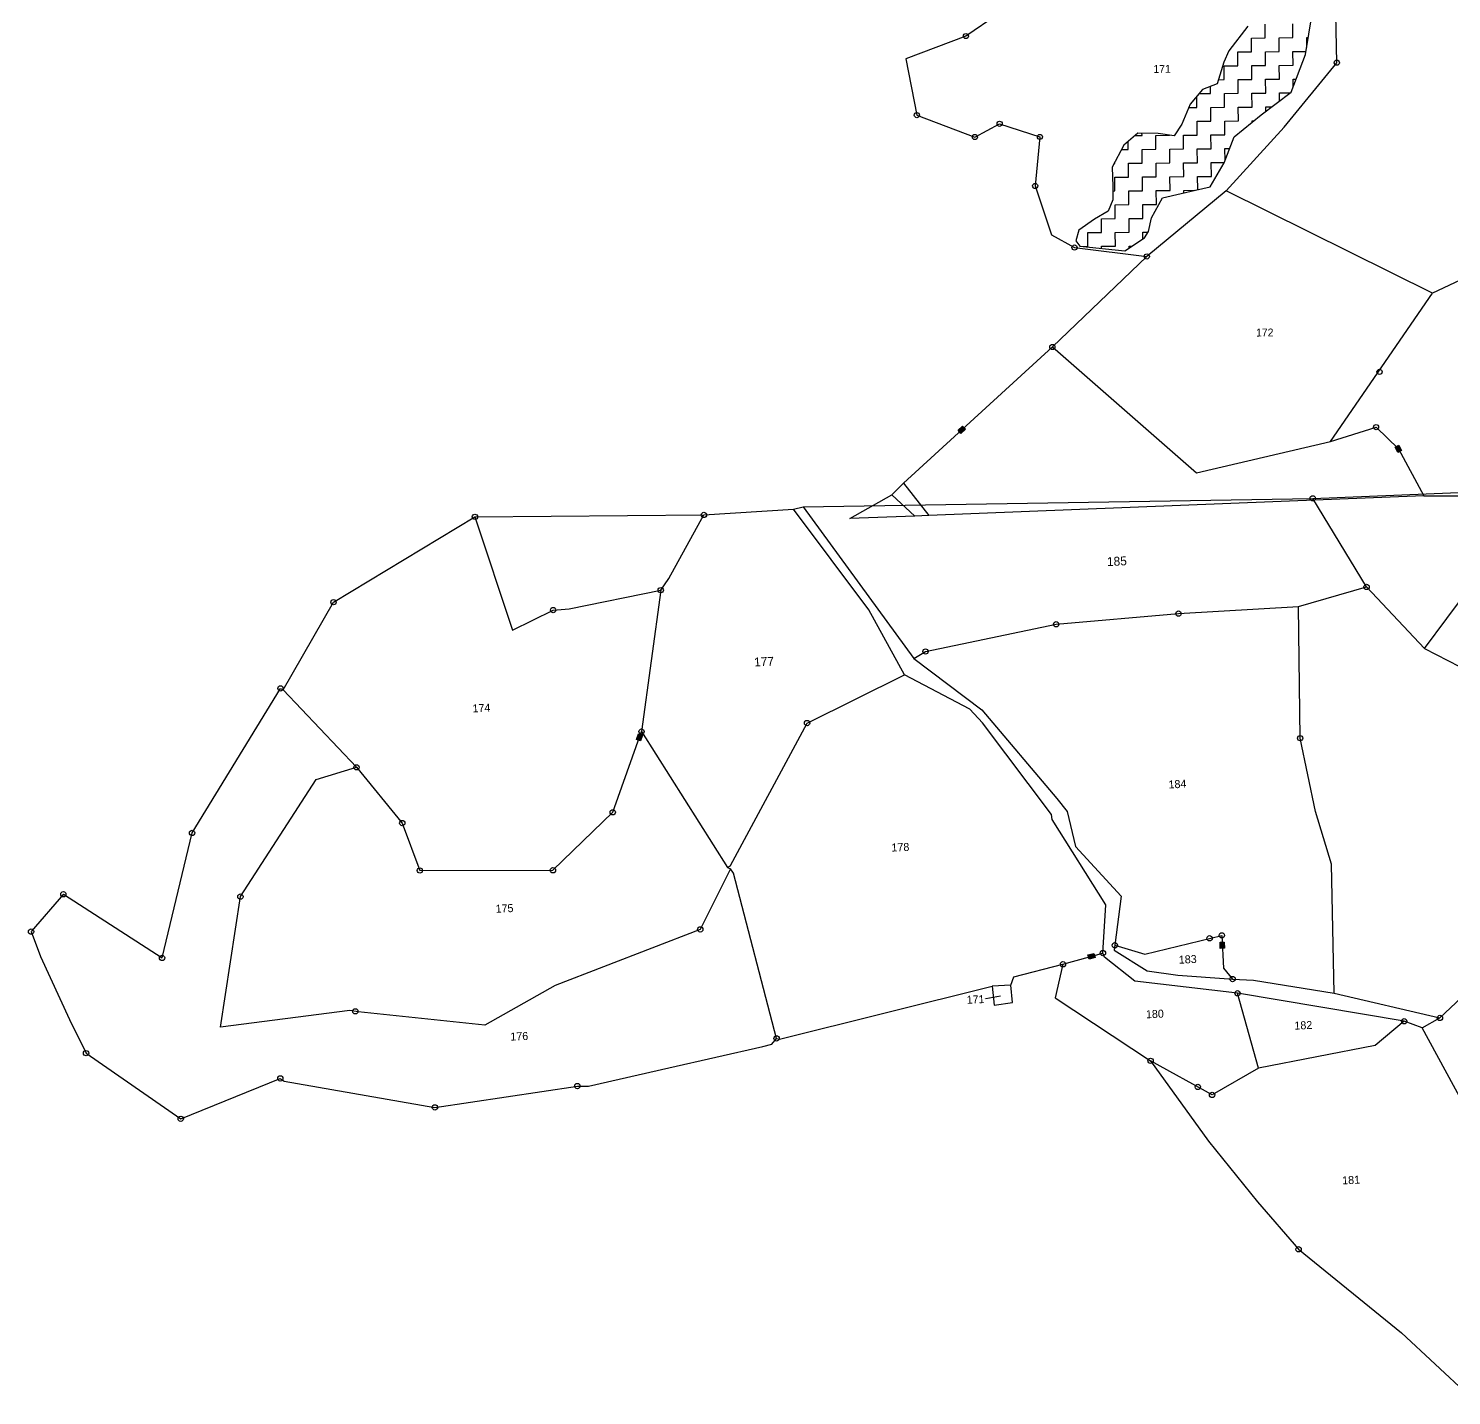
# Model space of a CAD drawing. Header units: metres. Extents: x 315549 to 321517, y 1890879 to 1895671.
# Drawn here: x 315549 to 317196, y 1892430 to 1894011 of the extents above; entities that cross this region are included whole.
import ezdxf

# ---------------------------------------------------------------- set-up
doc = ezdxf.new("R2010")
doc.units = ezdxf.units.M
doc.header["$MEASUREMENT"] = 0
for name, color, linetype in [('OFF', 1, 'Continuous'), ('POLY_HATCH', 12, 'Continuous'), ('POLY_PARCEL', 6, 'Continuous'), ('POLY_ROAD', 30, 'Continuous'), ('TEXT_MAPOUT', 7, 'Continuous'), ('TEXT_PARCEL', 7, 'Continuous'), ('V_BOUND_LINE', 7, 'Continuous')]:
    doc.layers.add(name, color=color, linetype=linetype)
doc.styles.add('TEXT_MAP', font='')
doc.styles.get('TEXT_MAP').set_extended_font_data('Kruti Dev 050')

msp = doc.modelspace()

# ---------------------------------------------------------------- hatches: boundary and pattern name
for points in [[(316633.4, 1893547.6), (316630.1, 1893551.2), (316625, 1893546.5), (316628.2, 1893542.9)], [(317133.9, 1893520.7), (317138.2, 1893523), (317134.9, 1893529.1), (317130.6, 1893526.8)], [(316259.8, 1893193.7), (316255.1, 1893195.4), (316252.7, 1893188.6), (316257.4, 1893187)], [(316932.9, 1892954.4), (316928, 1892954.2), (316928.3, 1892947), (316933.2, 1892947.2)], [(316783.5, 1892936.5), (316782.1, 1892941.3), (316775.2, 1892939.4), (316776.6, 1892934.6)]]:
    msp.add_hatch(color=256).paths.add_polyline_path(points)

# ---------------------------------------------------------------- linework, layer by layer
for p, q in [((316625, 1893546.5), (316630.1, 1893551.2)), ((316628.2, 1893542.9), (316625, 1893546.5)), ((316633.4, 1893547.6), (316628.2, 1893542.9)), ((316630.1, 1893551.2), (316633.4, 1893547.6)), ((317130.6, 1893526.8), (317134.9, 1893529.1)), ((317134.9, 1893529.1), (317138.2, 1893523)), ((317133.9, 1893520.7), (317130.6, 1893526.8)), ((317138.2, 1893523), (317133.9, 1893520.7)), ((316252.7, 1893188.6), (316255.1, 1893195.4)), ((316257.4, 1893187), (316252.7, 1893188.6)), ((316255.1, 1893195.4), (316259.8, 1893193.7)), ((316259.8, 1893193.7), (316257.4, 1893187)), ((316928, 1892954.2), (316932.9, 1892954.4)), ((316928.3, 1892947), (316928, 1892954.2)), ((316932.9, 1892954.4), (316933.2, 1892947.2)), ((316775.2, 1892939.4), (316782.1, 1892941.3)), ((316776.6, 1892934.6), (316775.2, 1892939.4)), ((316783.5, 1892936.5), (316776.6, 1892934.6)), ((316782.1, 1892941.3), (316783.5, 1892936.5)), ((316933.2, 1892947.2), (316928.3, 1892947))]:
    msp.add_line(p, q)
msp.add_lwpolyline([(316657.2, 1892888.9), (316673.9, 1892892.3)])
for centre, radius in [((316634, 1894002.5), 2.99), ((317063.1, 1893971.7), 2.99), ((316577.2, 1893911), 2.99), ((316673, 1893901), 2.99), ((316644.4, 1893885.7), 2.99), ((316719.6, 1893885.8), 2.99), ((316714.1, 1893829.1), 2.99), ((316759.7, 1893757.8), 2.99), ((316843.3, 1893747.5), 2.99), ((316734, 1893642.8), 2.99), ((317112.6, 1893614), 2.99), ((317108.6, 1893550.1), 2.99), ((317035.3, 1893467.7), 3.07), ((316065.8, 1893446.3), 3.07), ((316330.8, 1893448.5), 3.07), ((316280.8, 1893361.5), 3.07), ((317097.6, 1893365.2), 3.07), ((315902.1, 1893347.6), 3.07), ((316156.3, 1893338.5), 3.07), ((316880, 1893334.3), 3.07), ((316738.4, 1893322), 3.07), ((316587.2, 1893290.5), 3.07), ((315840.8, 1893247.8), 3.07), ((316258.6, 1893197.8), 3.07), ((316450.1, 1893207.7), 3.07), ((317020.7, 1893190.2), 3.07), ((315928.8, 1893156.5), 3.07), ((316225.3, 1893104.5), 3.07), ((315738.5, 1893080.6), 3.07), ((315981.7, 1893092), 3.07), ((316002.1, 1893037.1), 3.07), ((316156.1, 1893037.4), 3.07), ((315589.5, 1893009.7), 3.07), ((315794.4, 1893006.9), 3.07), ((315552.2, 1892966.4), 3.07), ((316326.6, 1892969), 3.07), ((316806.3, 1892950.6), 3.07), ((316915.9, 1892958.7), 3.07), ((316930.1, 1892962.1), 3.07), ((315703.8, 1892936), 3.07), ((316792.5, 1892941.6), 3.07), ((316746.3, 1892928.7), 3.07), ((316942.6, 1892911.6), 3.07), ((316948.3, 1892895.1), 3.07), ((315927.4, 1892874.2), 3.07), ((317182.5, 1892866.6), 3.07), ((317141.1, 1892862.7), 3.07), ((316414.9, 1892842.9), 3.07), ((315615.8, 1892825.8), 3.07), ((316847.7, 1892816.9), 3.07), ((315840.6, 1892796.6), 3.07), ((316184.3, 1892787.8), 3.07), ((316902.3, 1892786.7), 3.07), ((316918.8, 1892777.5), 3.07), ((316019.5, 1892763.1), 3.07), ((315725.3, 1892749.9), 3.07), ((317018.9, 1892598.9), 3.07)]:
    msp.add_circle(centre, radius)
msp.add_solid([(316657.3, 1892888.5), (316654.8, 1892888.4), (316657.1, 1892889.3)])
at = {"layer": 'OFF'}
for p, q in [((316548.4, 1893471.7), (316561.8, 1893485.4)), ((317035.3, 1893467.7), (317337.2, 1893479.9)), ((316445.5, 1893458), (317035.3, 1893467.7)), ((317163.8, 1893470.7), (316591, 1893447.9)), ((317163.8, 1893470.7), (317455.3, 1893469.9)), ((316065.8, 1893446.3), (316330.8, 1893448.5)), ((316330.8, 1893448.5), (316434.4, 1893455.3)), ((316434.4, 1893455.3), (316445.5, 1893458)), ((316574.9, 1893447.2), (316499.8, 1893444.3)), ((316591, 1893447.9), (316574.9, 1893447.2)), ((317162.1, 1892855.2), (317182.5, 1892866.6))]:
    msp.add_line(p, q, dxfattribs=at)
at = {"layer": 'POLY_HATCH'}
for p, q in [((317027.1, 1893981.3), (317034.7, 1894028.4)), ((316960.3, 1894014.1), (316938.4, 1893985.4)), ((316932.4, 1893972.4), (316924.6, 1893947.3)), ((316938.4, 1893985.4), (316932.4, 1893972.4)), ((317010.2, 1893937.6), (317027.1, 1893981.3)), ((316907.8, 1893940.6), (316893.6, 1893923.6)), ((316924.6, 1893947.3), (316907.8, 1893940.6)), ((316893.6, 1893923.6), (316883.8, 1893900.4)), ((316975.6, 1893911.2), (317010.2, 1893937.6)), ((316944.4, 1893885.9), (316975.6, 1893911.2)), ((316833, 1893890), (316816.7, 1893876.4)), ((316856.6, 1893889.9), (316833, 1893890)), ((316874.9, 1893886.9), (316856.6, 1893889.9)), ((316883.8, 1893900.4), (316874.9, 1893886.9)), ((316816.7, 1893876.4), (316803.1, 1893850.7)), ((316932.7, 1893855.8), (316944.4, 1893885.9)), ((316803.1, 1893850.7), (316804, 1893828.6)), ((316916.6, 1893828.1), (316932.7, 1893855.8)), ((316804, 1893828.6), (316803.9, 1893813.2)), ((316861.6, 1893815.5), (316899.8, 1893824.3)), ((316899.8, 1893824.3), (316916.6, 1893828.1)), ((316803.9, 1893813.2), (316798.4, 1893799.8)), ((316848.9, 1893792.2), (316861.6, 1893815.5)), ((316798.4, 1893799.8), (316782.7, 1893790.7)), ((316845.4, 1893776.4), (316848.9, 1893792.2)), ((316764.5, 1893778.1), (316761, 1893765.6)), ((316782.7, 1893790.7), (316764.5, 1893778.1)), ((316840.6, 1893769), (316845.4, 1893776.4)), ((316761, 1893765.6), (316765.6, 1893759.6)), ((316765.6, 1893759.6), (316817.9, 1893754.2)), ((316817.9, 1893754.2), (316840.6, 1893769))]:
    msp.add_line(p, q, dxfattribs=at)
at = {"layer": 'POLY_HATCH', "linetype": 'Continuous'}
for p, q in [((316980.4, 1894000.4), (316980.2, 1894016.3)), ((317012.3, 1894000.7), (317012.2, 1894016.6)), ((316964.4, 1894000.2), (316980.4, 1894000.4)), ((316964.6, 1893984.3), (316964.4, 1894000.2)), ((316996.3, 1894000.5), (317012.3, 1894000.7)), ((316996.5, 1893984.6), (316996.3, 1894000.5)), ((317028.3, 1894000.8), (317030.3, 1894000.8)), ((317028.4, 1893989.1), (317028.3, 1894000.8)), ((316948.6, 1893984.1), (316964.6, 1893984.3)), ((316948.8, 1893968.2), (316948.6, 1893984.1)), ((316980.5, 1893984.4), (316996.5, 1893984.6)), ((316980.7, 1893968.5), (316980.5, 1893984.4)), ((317012.4, 1893984.7), (317027.7, 1893984.8)), ((317012.6, 1893968.7), (317012.4, 1893984.7)), ((316932.8, 1893968), (316948.8, 1893968.2)), ((316932.9, 1893952.1), (316932.8, 1893968)), ((316964.7, 1893968.3), (316980.7, 1893968.5)), ((316964.9, 1893952.4), (316964.7, 1893968.3)), ((316996.6, 1893968.6), (317012.6, 1893968.7)), ((316996.8, 1893952.6), (316996.6, 1893968.6)), ((316917.1, 1893936), (316917, 1893944.3)), ((316926, 1893952), (316932.9, 1893952.1)), ((316948.9, 1893952.2), (316964.9, 1893952.4)), ((316949, 1893936.3), (316948.9, 1893952.2)), ((316980.8, 1893952.5), (316996.8, 1893952.6)), ((316981, 1893936.5), (316980.8, 1893952.5)), ((317012.7, 1893952.8), (317016.1, 1893952.8)), ((317012.8, 1893944.3), (317012.7, 1893952.8)), ((316901.3, 1893919.9), (316901.2, 1893932.7)), ((316903.9, 1893935.9), (316917.1, 1893936)), ((316933.1, 1893936.1), (316949, 1893936.3)), ((316933.2, 1893920.2), (316933.1, 1893936.1)), ((316965, 1893936.4), (316981, 1893936.5)), ((316965.1, 1893920.4), (316965, 1893936.4)), ((316996.9, 1893936.7), (317009.2, 1893936.8)), ((316997, 1893927.5), (316996.9, 1893936.7)), ((316892, 1893919.8), (316901.3, 1893919.9)), ((316917.3, 1893920), (316933.2, 1893920.2)), ((316917.4, 1893904.1), (316917.3, 1893920)), ((316949.2, 1893920.3), (316965.1, 1893920.4)), ((316949.3, 1893904.3), (316949.2, 1893920.3)), ((316981.1, 1893920.6), (316988, 1893920.7)), ((316981.1, 1893915.5), (316981.1, 1893920.6)), ((316837.8, 1893887.4), (316837.7, 1893890)), ((316885.2, 1893903.8), (316885.5, 1893903.8)), ((316885.5, 1893903.8), (316885.5, 1893904.4)), ((316901.4, 1893903.9), (316917.4, 1893904.1)), ((316901.6, 1893888), (316901.4, 1893903.9)), ((316933.4, 1893904.2), (316949.3, 1893904.3)), ((316933.5, 1893888.2), (316933.4, 1893904.2)), ((316965.3, 1893904.5), (316967.3, 1893904.5)), ((316965.3, 1893902.9), (316965.3, 1893904.5)), ((316821.9, 1893871.3), (316821.9, 1893880.7)), ((316829.8, 1893887.3), (316837.8, 1893887.4)), ((316853.7, 1893887.5), (316869.7, 1893887.7)), ((316853.9, 1893871.6), (316853.7, 1893887.5)), ((316869.7, 1893887.7), (316869.7, 1893887.8)), ((316885.6, 1893887.8), (316901.6, 1893888)), ((316885.8, 1893871.9), (316885.6, 1893887.8)), ((316917.5, 1893888.1), (316933.5, 1893888.2)), ((316917.7, 1893872.1), (316917.5, 1893888.1)), ((316814, 1893871.2), (316821.9, 1893871.3)), ((316837.9, 1893871.4), (316853.9, 1893871.6)), ((316838, 1893855.5), (316837.9, 1893871.4)), ((316869.8, 1893871.7), (316885.8, 1893871.9)), ((316870, 1893855.8), (316869.8, 1893871.7)), ((316901.7, 1893872), (316917.7, 1893872.1)), ((316901.9, 1893856), (316901.7, 1893872)), ((316933.6, 1893872.3), (316939.1, 1893872.3)), ((316933.8, 1893858.6), (316933.6, 1893872.3)), ((316805.4, 1893855.2), (316806.1, 1893855.2)), ((316806.1, 1893855.2), (316806.1, 1893856.4)), ((316822.1, 1893855.3), (316838, 1893855.5)), ((316822.2, 1893839.4), (316822.1, 1893855.3)), ((316854, 1893855.6), (316870, 1893855.8)), ((316854.1, 1893839.7), (316854, 1893855.6)), ((316885.9, 1893855.9), (316901.9, 1893856)), ((316886.1, 1893839.9), (316885.9, 1893855.9)), ((316902, 1893840.1), (316918, 1893840.2)), ((316902.2, 1893824.9), (316902, 1893840.1)), ((316917.8, 1893856.2), (316932.9, 1893856.3)), ((316918, 1893840.2), (316917.8, 1893856.2)), ((316806.3, 1893839.2), (316822.2, 1893839.4)), ((316806.4, 1893823.3), (316806.3, 1893839.2)), ((316838.2, 1893839.5), (316854.1, 1893839.7)), ((316838.3, 1893823.6), (316838.2, 1893839.5)), ((316854.3, 1893823.7), (316870.2, 1893823.8)), ((316854.4, 1893807.7), (316854.3, 1893823.7)), ((316870.1, 1893839.8), (316886.1, 1893839.9)), ((316870.2, 1893823.8), (316870.1, 1893839.8)), ((316886.2, 1893824), (316898.8, 1893824.1)), ((316886.2, 1893821.2), (316886.2, 1893824)), ((316804, 1893823.2), (316806.4, 1893823.3)), ((316806.6, 1893807.3), (316822.5, 1893807.5)), ((316806.7, 1893791.4), (316806.6, 1893807.3)), ((316822.4, 1893823.4), (316838.3, 1893823.6)), ((316822.5, 1893807.5), (316822.4, 1893823.4)), ((316838.5, 1893807.6), (316854.4, 1893807.7)), ((316838.6, 1893791.6), (316838.5, 1893807.6)), ((316790.7, 1893791.2), (316806.7, 1893791.4)), ((316790.9, 1893775.3), (316790.7, 1893791.2)), ((316822.7, 1893791.5), (316838.6, 1893791.6)), ((316822.8, 1893775.5), (316822.7, 1893791.5)), ((316774.9, 1893775.1), (316790.9, 1893775.3)), ((316775.1, 1893759.1), (316774.9, 1893775.1)), ((316806.8, 1893775.4), (316822.8, 1893775.5)), ((316807, 1893759.4), (316806.8, 1893775.4)), ((316838.8, 1893775.7), (316845, 1893775.7)), ((316838.8, 1893767.8), (316838.8, 1893775.7)), ((316770.2, 1893759.1), (316775.1, 1893759.1)), ((316791, 1893759.3), (316807, 1893759.4)), ((316791, 1893757), (316791, 1893759.3)), ((316822.9, 1893759.6), (316826.2, 1893759.6)), ((316823, 1893757.5), (316822.9, 1893759.6))]:
    msp.add_line(p, q, dxfattribs=at)
at = {"layer": 'POLY_PARCEL'}
for p, q in [((317063.1, 1893971.7), (317060.9, 1894094.6)), ((317002.3, 1893897), (317063.1, 1893971.7)), ((316935, 1893823.6), (317002.3, 1893897)), ((316935, 1893823.6), (316843.3, 1893747.5)), ((317174, 1893705.2), (316935, 1893823.6)), ((317296.2, 1893762.3), (317174, 1893705.2)), ((317055.9, 1893533.4), (317174, 1893705.2)), ((316734, 1893642.8), (316900.9, 1893497.1)), ((317055.9, 1893533.4), (317108.6, 1893550.1)), ((317108.6, 1893550.1), (317134.4, 1893524.9)), ((316900.9, 1893497.1), (317055.9, 1893533.4)), ((317134.4, 1893524.9), (317163.8, 1893470.7)), ((317097.6, 1893365.2), (317035.3, 1893467.7)), ((315902.1, 1893347.6), (316065.8, 1893446.3)), ((316065.8, 1893446.3), (316109.3, 1893315.1)), ((316290.1, 1893375), (316330.8, 1893448.5)), ((316280.8, 1893361.5), (316290.1, 1893375)), ((317018.8, 1893342.5), (317097.6, 1893365.2)), ((317097.6, 1893365.2), (317164.7, 1893294)), ((317164.7, 1893294), (317216.2, 1893363.3)), ((315843.7, 1893246), (315902.1, 1893347.6)), ((316174.7, 1893339.8), (316280.8, 1893361.5)), ((316280.8, 1893361.5), (316258.6, 1893197.8)), ((316109.3, 1893315.1), (316156.3, 1893338.5)), ((316156.3, 1893338.5), (316174.7, 1893339.8)), ((316738.4, 1893322), (316880, 1893334.3)), ((316880, 1893334.3), (317018.8, 1893342.5)), ((317020.7, 1893190.2), (317018.8, 1893342.5)), ((316587.2, 1893290.5), (316738.4, 1893322)), ((316573.7, 1893282.4), (316587.2, 1893290.5)), ((317164.7, 1893294), (317262, 1893243.9)), ((315738.5, 1893080.6), (315840.8, 1893247.8)), ((315840.8, 1893247.8), (315843.7, 1893246)), ((316450.1, 1893207.7), (316563, 1893263.7)), ((315928.8, 1893156.5), (315843.7, 1893246)), ((316361.6, 1893042.9), (316450.1, 1893207.7)), ((316225.3, 1893104.5), (316258.6, 1893197.8)), ((316258.6, 1893197.8), (316358.2, 1893040.6)), ((317038.4, 1893105.5), (317020.7, 1893190.2)), ((315882.1, 1893142.4), (315928.8, 1893156.5)), ((315928.8, 1893156.5), (315981.7, 1893092)), ((315794.4, 1893006.9), (315882.1, 1893142.4)), ((316156.1, 1893037.4), (316225.3, 1893104.5)), ((317056.9, 1893044.6), (317038.4, 1893105.5)), ((315981.7, 1893092), (316002.1, 1893037.1)), ((315703.8, 1892936), (315738.5, 1893080.6)), ((316002.1, 1893037.1), (316156.1, 1893037.4)), ((316361.6, 1893039.2), (316326.6, 1892969)), ((316358.2, 1893040.6), (316361.6, 1893042.9)), ((316358.2, 1893040.6), (316361.6, 1893039.2)), ((316365, 1893034.2), (316361.6, 1893039.2)), ((316414.9, 1892842.9), (316365, 1893034.2)), ((317060, 1892895.2), (317056.9, 1893044.6)), ((315589.5, 1893009.7), (315552.2, 1892966.4)), ((315589.5, 1893009.7), (315703.8, 1892936)), ((315771.5, 1892856), (315794.4, 1893006.9)), ((316326.6, 1892969), (316158.7, 1892904.1)), ((315552.2, 1892966.4), (315563, 1892937.5)), ((316840.9, 1892940.4), (316930.1, 1892962.1)), ((316930.1, 1892962.1), (316931.9, 1892924.1)), ((315563, 1892937.5), (315596.7, 1892864.9)), ((316746.3, 1892928.7), (316792.5, 1892941.6)), ((316806.3, 1892950.6), (316840.9, 1892940.4)), ((316689.3, 1892914.3), (316746.3, 1892928.7)), ((316746.3, 1892928.7), (316737.2, 1892889.9)), ((316931.9, 1892924.1), (316942.6, 1892911.6)), ((316158.7, 1892904.1), (316077.3, 1892858.2)), ((316418.4, 1892842.1), (316664.4, 1892903.4)), ((316686.1, 1892904.4), (316664.4, 1892903.4)), ((316664.4, 1892903.4), (316666.5, 1892881.2)), ((316686.1, 1892904.4), (316689.3, 1892914.3)), ((316687.9, 1892884.5), (316686.1, 1892904.4)), ((316737.2, 1892889.9), (316847.7, 1892816.9)), ((316972.5, 1892808.4), (316948.3, 1892895.1)), ((315921, 1892875), (315771.5, 1892856)), ((315930.5, 1892873.8), (315921, 1892875)), ((316077.3, 1892858.2), (315930.5, 1892873.8)), ((316666.5, 1892881.2), (316687.9, 1892884.5)), ((315596.7, 1892864.9), (315615.8, 1892825.8)), ((317141.1, 1892862.7), (317107.7, 1892834.6)), ((317162.1, 1892855.2), (317141.1, 1892862.7)), ((317208, 1892770.6), (317162.1, 1892855.2)), ((316398.8, 1892833.6), (316409.3, 1892836.3)), ((316409.3, 1892836.3), (316414.9, 1892842.9)), ((316414.9, 1892842.9), (316418.4, 1892842.1)), ((315615.8, 1892825.8), (315725.3, 1892749.9)), ((316290, 1892808.7), (316398.8, 1892833.6)), ((317107.7, 1892834.6), (316972.5, 1892808.4)), ((316197.2, 1892787.6), (316290, 1892808.7)), ((316918.8, 1892777.5), (316847.7, 1892816.9)), ((316847.7, 1892816.9), (316914.5, 1892724.1)), ((316972.5, 1892808.4), (316918.8, 1892777.5)), ((315725.3, 1892749.9), (315840.6, 1892796.6)), ((315840.6, 1892796.6), (315844.9, 1892793.4)), ((315844.9, 1892793.4), (316019.5, 1892763.1)), ((316019.5, 1892763.1), (316184.3, 1892787.8)), ((316184.3, 1892787.8), (316197.2, 1892787.6)), ((316914.5, 1892724.1), (316971.3, 1892653.7)), ((316971.3, 1892653.7), (317018.9, 1892598.9)), ((317018.9, 1892598.9), (317138, 1892502.1)), ((317138, 1892502.1), (317215.8, 1892429.7))]:
    msp.add_line(p, q, dxfattribs=at)
at = {"layer": 'POLY_ROAD'}
for p, q in [((316561.8, 1893485.4), (316591, 1893447.9)), ((316548.4, 1893471.7), (316574.9, 1893447.2)), ((316521.5, 1893338.7), (316434.4, 1893455.3)), ((316445.5, 1893458), (316573.7, 1893282.4)), ((316563, 1893263.7), (316521.5, 1893338.7)), ((316573.7, 1893282.4), (316652.5, 1893222.9)), ((316638.4, 1893223.7), (316563, 1893263.7)), ((316653.3, 1893208), (316638.4, 1893223.7)), ((316652.5, 1893222.9), (316739.1, 1893120.3)), ((316733, 1893102.1), (316653.3, 1893208)), ((316739.1, 1893120.3), (316751.1, 1893105.3)), ((316733.9, 1893096.3), (316733, 1893102.1)), ((316751.1, 1893105.3), (316760.9, 1893065.1)), ((316795.8, 1892997.4), (316733.9, 1893096.3)), ((316760.9, 1893065.1), (316813.5, 1893007.5)), ((316813.5, 1893007.5), (316806.3, 1892950.6)), ((316792.5, 1892941.6), (316795.8, 1892997.4)), ((316794.4, 1892936.8), (316792.5, 1892941.6)), ((316829.5, 1892909.2), (316794.4, 1892936.8)), ((316806.3, 1892950.6), (316805.6, 1892945.1)), ((316805.6, 1892945.1), (316843.8, 1892921.2)), ((316843.8, 1892921.2), (316879, 1892916)), ((316948.3, 1892895.1), (316829.5, 1892909.2)), ((316879, 1892916), (316938.3, 1892911.8)), ((316938.3, 1892911.8), (316942.6, 1892911.6)), ((316942.6, 1892911.6), (316966.6, 1892910.2)), ((316966.6, 1892910.2), (317060, 1892895.2)), ((317182.5, 1892866.6), (317234.5, 1892915.7)), ((317141.1, 1892862.7), (316948.3, 1892895.1)), ((317060, 1892895.2), (317182.5, 1892866.6))]:
    msp.add_line(p, q, dxfattribs=at)
at = {"layer": 'V_BOUND_LINE'}
for p, q in [((316671.4, 1894027.9), (316634, 1894002.5)), ((316634, 1894002.5), (316564.4, 1893976)), ((316564.4, 1893976), (316577.2, 1893911)), ((316577.2, 1893911), (316644.4, 1893885.7)), ((316644.4, 1893885.7), (316673, 1893901)), ((316673, 1893901), (316719.6, 1893885.8)), ((316719.6, 1893885.8), (316714.1, 1893829.1)), ((316714.1, 1893829.1), (316733.1, 1893772.7)), ((316733.1, 1893772.7), (316759.7, 1893757.8)), ((316759.7, 1893757.8), (316843.3, 1893747.5)), ((316843.3, 1893747.5), (316734, 1893642.8)), ((316734, 1893642.8), (316561.8, 1893485.4)), ((316499.8, 1893444.3), (316548.4, 1893471.7))]:
    msp.add_line(p, q, dxfattribs=at)

# ---------------------------------------------------------------- texts
at = {"layer": 'TEXT_MAPOUT', "style": 'TEXT_MAP'}
for s, p in [('185', (316797.4, 1893389.3)), ('177', (316389.1, 1893273.1))]:
    msp.add_text(s, height=10.29, rotation=2.5583, dxfattribs=at).set_placement(p)
at = {"layer": 'TEXT_PARCEL', "style": 'TEXT_MAP'}
for s, height, rotation, p in [('171', 9.05, 0.5124, (316850.9, 1893959.9)), ('172', 9.05, 0.5124, (316969.7, 1893654.9)), ('174', 9.26, 2.5583, (316063.2, 1893220)), ('184', 9.26, 2.5583, (316868.6, 1893132)), ('178', 9.26, 2.5583, (316548, 1893059)), ('175', 9.26, 2.5583, (316089.9, 1892988.2)), ('183', 9.26, 2.5583, (316880.5, 1892929.3)), ('171', 9.26, 2.5583, (316635, 1892882.9)), ('180', 9.26, 2.5583, (316842.5, 1892866.1)), ('182', 9.26, 2.5583, (317014.3, 1892853)), ('176', 9.26, 2.5583, (316107, 1892840.3)), ('181', 9.26, 2.5583, (317069.6, 1892674))]:
    msp.add_text(s, height=height, rotation=rotation, dxfattribs=at).set_placement(p)

doc.saveas('drawing.dxf')
